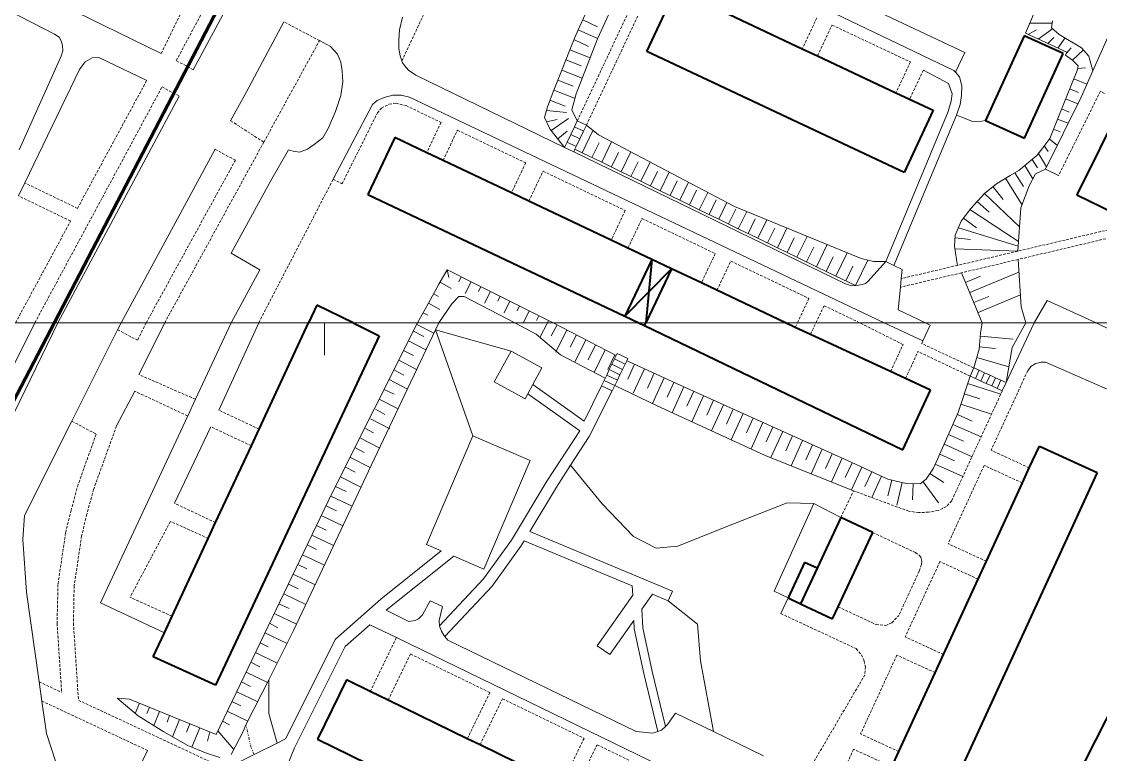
# Model space of a CAD drawing. Extents: x 1000 to 4000, y -5000 to -1000.
# Drawn here: x 2544.2 to 2743, y -3079.5 to -2944.5 of the extents above; entities that cross this region are included whole.
import ezdxf

# ---------------------------------------------------------------- set-up
doc = ezdxf.new("R2010")
doc.units = 0
doc.header["$MEASUREMENT"] = 0
doc.linetypes.add('DASHED', pattern=[0.75, 0.5, -0.25])
doc.linetypes.add('DIVIDE', pattern=[1.25, 0.5, -0.25, 0, -0.25, 0, -0.25])
for name, color, linetype in [('1', 7, 'CONTINUOUS'), ('11', 7, 'CONTINUOUS'), ('24', 7, 'CONTINUOUS'), ('25', 7, 'CONTINUOUS'), ('37', 7, 'CONTINUOUS'), ('40', 7, 'CONTINUOUS'), ('6', 7, 'CONTINUOUS'), ('границы команд_1', 10, 'CONTINUOUS')]:
    doc.layers.add(name, color=color, linetype=linetype)

msp = doc.modelspace()

# ---------------------------------------------------------------- linework, layer by layer
at = {"layer": '1', "color": 253, "linetype": 'Continuous', "lineweight": 0}
for p, q in [((3000, -3000), (2000, -3000)), ((2000, -3000), (3000, -3000)), ((2600, -3005.98), (2600, -3000))]:
    msp.add_line(p, q, dxfattribs=at)
at = {"layer": '11', "color": 253, "linetype": 'Continuous', "lineweight": 0}
for p, q in [((2690.19, -3033.32), (2682.87, -3049.48)), ((2695.12, -3035.88), (2690.19, -3033.32)), ((2682.87, -3049.48), (2685.41, -3050.71))]:
    msp.add_line(p, q, dxfattribs=at)
at = {"layer": '24', "color": 253, "linetype": 'DASHED', "lineweight": 0}
for p, q in [((2572.68, -2951.68), (2602.18, -2896.6)), ((2569.89, -2950.37), (2582.77, -2924.01)), ((2614.25, -2951.73), (2625.39, -2927.94)), ((2646.57, -2962.8), (2662.5, -2928.88)), ((2648.25, -2963.6), (2663.55, -2931.05)), ((2690.71, -2943.81), (2688.04, -2949.49)), ((2599.07, -2947.99), (2592.51, -2944.51)), ((2690.84, -2950.8), (2693.51, -2945.12)), ((2693.51, -2945.12), (2707.96, -2951.92)), ((2588.81, -2966.7), (2599.07, -2947.99)), ((2575.81, -2953.36), (2572.68, -2951.68)), ((2707.96, -2951.92), (2705.3, -2957.6)), ((2710.35, -2953.41), (2707.82, -2958.79)), ((2554.47, -2978.9), (2567.23, -2955.33)), ((2546.61, -3000), (2570.05, -2956.52)), ((2570.05, -2956.52), (2573.2, -2958.22)), ((2742.97, -2957.32), (2735.27, -2972.84)), ((2743.75, -2957.72), (2742.97, -2957.32)), ((2610.47, -2960.42), (2611.9, -2959.71)), ((2611.9, -2959.71), (2613.15, -2959.53)), ((2613.15, -2959.53), (2615.03, -2959.97)), ((2615.03, -2959.97), (2621.47, -2963.06)), ((2603.22, -2974.39), (2609.75, -2961.32)), ((2609.75, -2961.32), (2610.47, -2960.42)), ((2582.7, -2962.76), (2588.81, -2966.7)), ((2621.47, -2963.06), (2618.82, -2968.65)), ((2621.84, -2970.08), (2624.48, -2964.5)), ((2624.48, -2964.5), (2637.07, -2970.52)), ((2570.54, -3000), (2588.81, -2966.7)), ((2583.57, -2970.04), (2579.85, -2968.02)), ((2567.13, -3000), (2583.57, -2970.04)), ((2637.07, -2970.52), (2634.44, -2976.05)), ((2637.64, -2977.57), (2640.26, -2972.05)), ((2640.26, -2972.05), (2655.41, -2979.3)), ((2587.87, -3000), (2601.61, -2973.5)), ((2601.61, -2973.5), (2601.61, -2973.5)), ((2601.61, -2973.5), (2603.22, -2974.39)), ((2554.47, -2978.9), (2544.75, -2974.22)), ((2553.21, -2981.23), (2543.6, -2976.6)), ((2655.41, -2979.3), (2652.82, -2984.77)), ((2543.05, -3000), (2553.21, -2981.23)), ((2655.91, -2986.23), (2658.5, -2980.78)), ((2658.5, -2980.78), (2672, -2987.24)), ((2745.94, -2982.5), (2727.73, -2986.79)), ((2746.18, -2983.98), (2727.82, -2988.31)), ((2672, -2987.24), (2669.44, -2992.65)), ((2727.73, -2986.79), (2716.64, -2989.41)), ((2672.31, -2994.01), (2674.87, -2988.62)), ((2674.87, -2988.62), (2689.27, -2995.51)), ((2716.64, -2989.41), (2706.28, -2991.85)), ((2727.82, -2988.31), (2717.37, -2990.78)), ((2717.37, -2990.78), (2706.12, -2993.43)), ((2689.27, -2995.51), (2687.14, -3000)), ((2690.54, -3000), (2692.05, -2996.84)), ((2692.05, -2996.84), (2698.65, -3000)), ((2561.86, -3001.27), (2565.52, -3003.22)), ((2567.13, -3000), (2565.52, -3003.22)), ((2686.75, -3000.83), (2687.14, -3000)), ((2689.55, -3002.13), (2690.54, -3000)), ((2706.6, -3004.02), (2698.65, -3000)), ((2719.64, -3008.3), (2710.05, -3003.82)), ((2704.3, -3008.97), (2706.6, -3004.02)), ((2707.06, -3010.25), (2709.36, -3005.31)), ((2718.95, -3009.82), (2709.36, -3005.31)), ((2576.21, -3014.09), (2565.79, -3009.54)), ((2729.57, -3008.84), (2722.83, -3023.49)), ((2574.78, -3017.16), (2565.07, -3012.61)), ((2724.89, -3012.53), (2715.57, -3032.78)), ((2587.93, -3019.58), (2580.52, -3016.1)), ((2553.42, -3018.11), (2557.92, -3020.52)), ((2561.66, -3018.99), (2557.44, -3030.72)), ((2586.51, -3022.66), (2579.06, -3019.16)), ((2557.92, -3020.52), (2554.58, -3029.82)), ((2729.87, -3026.73), (2722.83, -3023.49)), ((2721.55, -3026.28), (2714.91, -3040.71)), ((2728.59, -3029.51), (2721.55, -3026.28)), ((2554.58, -3029.82), (2553.3, -3034.53)), ((2557.44, -3030.72), (2556.2, -3035.28)), ((2695.12, -3035.88), (2697.48, -3030.96)), ((2707.67, -3034.73), (2697.48, -3030.96)), ((2579.93, -3036.82), (2572.34, -3033.26)), ((2715.57, -3032.78), (2714.6, -3033.85)), ((2553.3, -3034.53), (2552.29, -3038.69)), ((2556.2, -3035.28), (2555.24, -3039.26)), ((2709.47, -3034.96), (2707.67, -3034.73)), ((2711.32, -3034.91), (2709.47, -3034.96)), ((2713.07, -3034.59), (2711.32, -3034.91)), ((2714.6, -3033.85), (2713.07, -3034.59)), ((2571.61, -3036.59), (2564.17, -3050.57)), ((2578.58, -3039.74), (2571.61, -3036.59)), ((2552.29, -3038.69), (2550.87, -3048.23)), ((2555.24, -3039.26), (2553.86, -3048.48)), ((2701.03, -3038.64), (2708.87, -3042.35)), ((2721.96, -3043.95), (2714.91, -3040.71)), ((2708.87, -3042.35), (2709.66, -3042.88)), ((2709.66, -3042.88), (2709.97, -3043.41)), ((2709.97, -3043.41), (2710.05, -3043.99)), ((2713.39, -3044.01), (2707, -3057.89)), ((2709.99, -3044.55), (2709.6, -3045.75)), ((2710.05, -3043.99), (2709.99, -3044.55)), ((2720.44, -3047.24), (2713.39, -3044.01)), ((2709.6, -3045.75), (2705.84, -3053.92)), ((2550.87, -3048.23), (2550.72, -3055.41)), ((2553.86, -3048.48), (2553.73, -3055.34)), ((2571.91, -3054.09), (2564.17, -3050.57)), ((2684.07, -3053.58), (2697.96, -3060.05)), ((2694.64, -3052.34), (2701.64, -3055.61)), ((2550.72, -3055.41), (2551.55, -3068.1)), ((2553.73, -3055.34), (2554.65, -3069.55)), ((2701.64, -3055.61), (2703.37, -3055.76)), ((2703.37, -3055.76), (2704.53, -3055.28)), ((2704.53, -3055.28), (2705.84, -3053.92)), ((2608.42, -3067.95), (2613.25, -3058.01)), ((2714.06, -3061.13), (2707, -3057.89)), ((2611.71, -3069.55), (2615.85, -3061.03)), ((2615.85, -3061.03), (2630.45, -3068.14)), ((2697.96, -3060.05), (2698.93, -3061.17)), ((2705.46, -3061.24), (2698.78, -3075.77)), ((2698.93, -3061.17), (2699.41, -3062.29)), ((2712.52, -3064.48), (2705.46, -3061.24)), ((2699.41, -3062.29), (2699.67, -3063.41)), ((2699.67, -3063.41), (2699.58, -3064.85)), ((2699.58, -3064.85), (2686.95, -3086.38)), ((2547.4, -3066.16), (2551.55, -3068.1)), ((2626.31, -3076.65), (2630.45, -3068.14)), ((2628.65, -3077.79), (2632.79, -3069.28)), ((2632.79, -3069.28), (2647.82, -3076.59)), ((2547.9, -3069.7), (2567.37, -3078.8)), ((2554.65, -3069.55), (2581.66, -3082.17)), ((2643.68, -3085.1), (2647.82, -3076.59)), ((2705.84, -3079.02), (2698.78, -3075.77)), ((2646.08, -3086.27), (2650.22, -3077.76)), ((2650.22, -3077.76), (2656.12, -3080.62)), ((2697.48, -3078.58), (2693.98, -3086.19)), ((2704.55, -3081.83), (2697.48, -3078.58))]:
    msp.add_line(p, q, dxfattribs=at)
at = {"layer": '24', "color": 253, "linetype": 'Continuous', "lineweight": 0}
for p, q in [((2575.81, -2953.36), (2605.3, -2898.27)), ((2668.28, -2930.59), (2715.94, -2953.47)), ((2750.08, -2934.37), (2741.58, -2953.55)), ((2550.25, -2946.78), (2531.54, -2937.22)), ((2569.89, -2950.37), (2551.55, -2941.41)), ((2613.84, -2945.99), (2614.34, -2943.69)), ((2718.01, -2950.19), (2702.45, -2942.84)), ((2592.51, -2944.51), (2585.6, -2957.42)), ((2613.66, -2947.92), (2613.84, -2945.99)), ((2551.12, -2947.36), (2550.25, -2946.78)), ((2551.48, -2948.01), (2551.12, -2947.36)), ((2551.7, -2948.88), (2551.48, -2948.01)), ((2601.11, -2949.07), (2599.07, -2947.99)), ((2613.7, -2949.44), (2613.66, -2947.92)), ((2551.48, -2950.83), (2551.77, -2949.89)), ((2551.77, -2949.89), (2551.7, -2948.88)), ((2602.37, -2950.5), (2601.11, -2949.07)), ((2613.93, -2950.78), (2613.7, -2949.44)), ((2716.27, -2953.83), (2718.01, -2950.19)), ((2543.75, -2968.1), (2551.48, -2950.83)), ((2555.88, -2951.87), (2554.86, -2953.32)), ((2557.18, -2951.15), (2555.88, -2951.87)), ((2558.41, -2951.07), (2557.18, -2951.15)), ((2567.23, -2955.33), (2558.41, -2951.07)), ((2602.99, -2951.93), (2602.37, -2950.5)), ((2603.26, -2953.63), (2602.99, -2951.93)), ((2614.25, -2951.73), (2613.93, -2950.78)), ((2614.33, -2951.95), (2614.25, -2951.73)), ((2614.73, -2952.57), (2614.33, -2951.95)), ((2554.86, -2953.32), (2544.75, -2974.22)), ((2603.35, -2955.6), (2603.26, -2953.63)), ((2615.49, -2953.42), (2614.73, -2952.57)), ((2616.84, -2954.34), (2615.49, -2953.42)), ((2710.35, -2953.41), (2715, -2955.91)), ((2715.94, -2953.47), (2716.27, -2953.83)), ((2716.27, -2953.83), (2717.01, -2954.64)), ((2741.58, -2953.55), (2739.42, -2958.42)), ((2602.99, -2958.11), (2603.35, -2955.6)), ((2644.24, -2967.66), (2616.84, -2954.34)), ((2715, -2955.91), (2715.65, -2957.79)), ((2717.01, -2954.64), (2717.46, -2956.34)), ((2585.6, -2957.42), (2582.7, -2962.76)), ((2602.01, -2961.07), (2602.99, -2958.11)), ((2610.98, -2958.5), (2612.59, -2958.06)), ((2612.59, -2958.06), (2614.11, -2958.06)), ((2614.11, -2958.06), (2615.63, -2958.41)), ((2715.65, -2957.79), (2715.46, -2959.16)), ((2717.37, -2958.13), (2717.1, -2959.74)), ((2717.46, -2956.34), (2717.37, -2958.13)), ((2550.83, -3000), (2573.2, -2958.22)), ((2601.61, -2973.5), (2608.83, -2959.76)), ((2608.83, -2959.76), (2609.72, -2959.04)), ((2609.72, -2959.04), (2610.98, -2958.5)), ((2615.63, -2958.41), (2703.13, -3000)), ((2715.46, -2959.16), (2714.93, -2961.03)), ((2717.1, -2959.74), (2716.47, -2961.72)), ((2739.42, -2958.42), (2732.86, -2971.65)), ((2600.67, -2964.2), (2602.01, -2961.07)), ((2714.93, -2961.03), (2703.41, -2988.69)), ((2716.47, -2961.72), (2704.93, -2989.43)), ((2598.08, -2967.12), (2599.68, -2965.9)), ((2599.68, -2965.9), (2600.67, -2964.2)), ((2579.85, -2968.02), (2562.5, -3000)), ((2590.3, -2973.48), (2593.34, -2968.11)), ((2593.34, -2968.11), (2594.23, -2968.38)), ((2595.4, -2968.56), (2596.83, -2968.02)), ((2596.83, -2968.02), (2598.08, -2967.12)), ((2594.23, -2968.38), (2595.4, -2968.56)), ((2695.99, -2992.81), (2645.92, -2968.46)), ((2732.86, -2971.65), (2735.27, -2972.84)), ((2582.78, -2987.18), (2590.3, -2973.48)), ((2544.75, -2974.22), (2543.6, -2976.6)), ((2588.06, -2990.22), (2582.78, -2987.18)), ((2703.41, -2988.69), (2700.19, -2992.32)), ((2704.93, -2989.43), (2703.41, -2988.69)), ((2706.45, -2990.17), (2704.93, -2989.43)), ((2582.77, -3000), (2588.06, -2990.22)), ((2706.12, -2993.43), (2706.28, -2991.85)), ((2706.28, -2991.85), (2706.45, -2990.17)), ((2697.1, -2993.17), (2695.99, -2992.81)), ((2698, -2993.12), (2697.1, -2993.17)), ((2699.12, -2992.94), (2698, -2993.12)), ((2699.7, -2992.76), (2699.12, -2992.94)), ((2700.19, -2992.32), (2699.7, -2992.76)), ((2705.69, -2997.6), (2706.12, -2993.43)), ((2730.77, -3000), (2733.14, -2995.89)), ((2733.14, -2995.89), (2742.16, -3000)), ((2710.72, -3000), (2705.69, -2997.6)), ((2550.83, -3000), (2534.1, -3034.43)), ((2546.61, -3000), (2534.45, -3024.09)), ((2561.86, -3001.27), (2553.42, -3018.11)), ((2562.5, -3000), (2561.86, -3001.27)), ((2570.54, -3000), (2565.79, -3009.54)), ((2582.77, -3000), (2576.21, -3014.09)), ((2587.87, -3000), (2580.52, -3016.1)), ((2710.27, -3003.34), (2703.13, -3000)), ((2710.27, -3003.34), (2711.63, -3000.42)), ((2711.63, -3000.42), (2710.72, -3000)), ((2730.77, -3000), (2725.59, -3011.01)), ((2742.16, -3000), (2773.45, -3015.26)), ((2710.05, -3003.82), (2710.27, -3003.34)), ((2634.37, -3005.22), (2631.28, -3010.88)), ((2640.06, -3008.32), (2634.37, -3005.22)), ((2730.14, -3008.06), (2730.98, -3007.55)), ((2730.98, -3007.55), (2731.99, -3007.27)), ((2731.99, -3007.27), (2732.84, -3007.27)), ((2732.84, -3007.27), (2747.14, -3013.51)), ((2638.41, -3011.35), (2640.06, -3008.32)), ((2729.57, -3008.84), (2730.14, -3008.06)), ((2631.28, -3010.88), (2636.97, -3013.98)), ((2637.47, -3013.07), (2638.41, -3011.35)), ((2638.41, -3011.35), (2647.87, -3018.15)), ((2647.87, -3018.15), (2651.03, -3011.6)), ((2565.07, -3012.61), (2561.66, -3018.99)), ((2636.97, -3013.98), (2637.47, -3013.07)), ((2637.47, -3013.07), (2647.02, -3019.93)), ((2648.79, -3020.98), (2653, -3012.56)), ((2576.21, -3014.09), (2574.78, -3017.16)), ((2574.78, -3017.16), (2558.73, -3051.61)), ((2553.42, -3018.11), (2544.7, -3035.51)), ((2579.06, -3019.16), (2572.34, -3033.26)), ((2618.77, -3040.86), (2627.32, -3020.84)), ((2627.32, -3020.84), (2637.89, -3025.35)), ((2640.97, -3029.21), (2647.02, -3019.93)), ((2645.35, -3026.26), (2648.79, -3020.98)), ((2637.89, -3025.35), (2629.35, -3045.37)), ((2642.72, -3030.3), (2645.35, -3026.26)), ((2634.45, -3040.06), (2640.97, -3029.21)), ((2637.81, -3038.47), (2642.72, -3030.3)), ((2544.7, -3035.51), (2544.38, -3039.93)), ((2637.81, -3038.47), (2664.09, -3049.46)), ((2544.38, -3039.93), (2545.05, -3049.67)), ((2621.5, -3042.03), (2618.77, -3040.86)), ((2629.29, -3047.2), (2634.45, -3040.06)), ((2630.88, -3048.52), (2636.18, -3041.19)), ((2636.18, -3041.19), (2636.8, -3040.15)), ((2636.8, -3040.15), (2656.71, -3048.47)), ((2610.37, -3050.91), (2621.5, -3042.03)), ((2611.34, -3052.98), (2623.82, -3043.02)), ((2629.35, -3045.37), (2623.82, -3043.02)), ((2621.18, -3055.83), (2629.29, -3047.2)), ((2622.16, -3057.8), (2630.88, -3048.52)), ((2656.71, -3048.47), (2656.79, -3050.21)), ((2664.09, -3049.46), (2663.35, -3051.25)), ((2545.05, -3049.67), (2547.4, -3066.16)), ((2570.5, -3057.13), (2558.73, -3051.61)), ((2602, -3058.29), (2610.37, -3050.91)), ((2618.05, -3053.81), (2619.48, -3051.22)), ((2619.48, -3051.22), (2621.72, -3052.3)), ((2656.79, -3050.21), (2650.24, -3059.5)), ((2660.42, -3050.02), (2658.49, -3052.75)), ((2660.42, -3050.02), (2663.35, -3051.25)), ((2684.07, -3053.58), (2685.41, -3050.71)), ((2611.34, -3052.98), (2615.56, -3055.02)), ((2621.72, -3052.3), (2621.11, -3054.87)), ((2658.49, -3052.75), (2658.65, -3056.2)), ((2615.56, -3055.02), (2616.68, -3054.87)), ((2616.68, -3054.87), (2617.33, -3054.53)), ((2617.33, -3054.53), (2618.05, -3053.81)), ((2621.11, -3054.87), (2621.18, -3055.83)), ((2657.01, -3054.86), (2652.57, -3061.14)), ((2657.01, -3054.86), (2657.08, -3056.4)), ((2603.8, -3059.67), (2608.36, -3055.64)), ((2608.36, -3055.64), (2613.25, -3058.01)), ((2621.18, -3055.83), (2621.18, -3055.9)), ((2621.18, -3055.9), (2621.53, -3056.84)), ((2621.53, -3056.84), (2621.98, -3057.57)), ((2621.98, -3057.57), (2622.16, -3057.8)), ((2657.08, -3056.4), (2658.84, -3064.6)), ((2658.65, -3056.2), (2660.38, -3064.25)), ((2592.79, -3076.67), (2602, -3058.29)), ((2613.25, -3058.01), (2718.36, -3108.99)), ((2622.16, -3057.8), (2622.71, -3058.49)), ((2622.71, -3058.49), (2657.45, -3075.34)), ((2650.24, -3059.5), (2652.57, -3061.14)), ((2594.45, -3078.34), (2603.8, -3059.67)), ((2658.84, -3064.6), (2661.4, -3075.3)), ((2660.38, -3064.25), (2662.81, -3074.4)), ((2547.4, -3066.16), (2547.9, -3069.7)), ((2547.9, -3069.7), (2548.75, -3075.66)), ((2663.21, -3074.03), (2664.66, -3071.95)), ((2664.66, -3071.95), (2671.65, -3075.33)), ((2657.45, -3075.34), (2660.52, -3075.61)), ((2660.52, -3075.61), (2661.4, -3075.3)), ((2661.4, -3075.3), (2662.1, -3075.05)), ((2662.1, -3075.05), (2662.81, -3074.4)), ((2662.81, -3074.4), (2663.21, -3074.03)), ((2671.65, -3075.33), (2680.89, -3079.81)), ((2548.75, -3075.66), (2550.42, -3080.78)), ((2587.01, -3079.53), (2591.24, -3077.44)), ((2591.24, -3077.44), (2592.79, -3076.67)), ((2560.53, -3093.11), (2567.37, -3078.8)), ((2594.45, -3078.34), (2593.01, -3081.98)), ((2581.66, -3082.17), (2587.01, -3079.53))]:
    msp.add_line(p, q, dxfattribs=at)
at = {"layer": '25', "color": 253, "linetype": 'Continuous', "lineweight": 0}
for p, q in [((2645.38, -2965.3), (2646.05, -2963.89)), ((2646.05, -2963.89), (2646.57, -2962.8)), ((2646.05, -2963.89), (2647.73, -2964.7)), ((2646.57, -2962.8), (2648.25, -2963.6)), ((2648.25, -2963.6), (2647.73, -2964.7)), ((2644.7, -2966.71), (2645.38, -2965.3)), ((2645.38, -2965.3), (2647.05, -2966.1)), ((2647.05, -2966.1), (2646.38, -2967.51)), ((2647.73, -2964.7), (2647.05, -2966.1)), ((2644.24, -2967.66), (2644.7, -2966.71)), ((2645.92, -2968.46), (2644.24, -2967.66)), ((2644.7, -2966.71), (2646.38, -2967.51)), ((2646.14, -2968.01), (2645.92, -2968.46)), ((2646.38, -2967.51), (2646.14, -2968.01)), ((2653.73, -3006.01), (2653.91, -3005.64)), ((2653.91, -3005.64), (2655.88, -3006.6)), ((2652.47, -3008.63), (2652.95, -3007.64)), ((2652.95, -3007.64), (2653.42, -3006.65)), ((2652.95, -3007.64), (2654.92, -3008.6)), ((2653.42, -3006.65), (2653.73, -3006.01)), ((2653.42, -3006.65), (2655.4, -3007.61)), ((2655.4, -3007.61), (2654.92, -3008.6)), ((2655.7, -3006.98), (2655.4, -3007.61)), ((2655.88, -3006.6), (2655.7, -3006.98)), ((2651.51, -3010.61), (2651.99, -3009.62)), ((2651.99, -3009.62), (2652.47, -3008.63)), ((2651.99, -3009.62), (2653.96, -3010.58)), ((2652.47, -3008.63), (2654.44, -3009.59)), ((2654.44, -3009.59), (2653.96, -3010.58)), ((2654.92, -3008.6), (2654.44, -3009.59)), ((2718.95, -3009.82), (2719.64, -3008.3)), ((2719.94, -3010.27), (2718.95, -3009.82)), ((2719.64, -3008.3), (2720.63, -3008.75)), ((2719.94, -3010.27), (2720.63, -3008.75)), ((2720.63, -3008.75), (2721.63, -3009.21)), ((2720.94, -3010.73), (2721.63, -3009.21)), ((2721.63, -3009.21), (2722.63, -3009.66)), ((2721.94, -3011.18), (2722.63, -3009.66)), ((2722.63, -3009.66), (2723.63, -3010.12)), ((2651.03, -3011.6), (2651.51, -3010.61)), ((2653, -3012.56), (2651.03, -3011.6)), ((2651.51, -3010.61), (2653.48, -3011.57)), ((2653.48, -3011.57), (2653, -3012.56)), ((2653.96, -3010.58), (2653.48, -3011.57)), ((2720.94, -3010.73), (2719.94, -3010.27)), ((2721.94, -3011.18), (2720.94, -3010.73)), ((2722.94, -3011.64), (2721.94, -3011.18)), ((2722.94, -3011.64), (2723.63, -3010.12)), ((2723.94, -3012.09), (2722.94, -3011.64)), ((2723.63, -3010.12), (2724.63, -3010.58)), ((2723.94, -3012.09), (2724.63, -3010.58)), ((2724.63, -3010.58), (2725.59, -3011.01)), ((2725.59, -3011.01), (2724.89, -3012.53)), ((2724.89, -3012.53), (2723.94, -3012.09))]:
    msp.add_line(p, q, dxfattribs=at)
at = {"layer": '37', "color": 253, "linetype": 'Continuous', "lineweight": 0}
for p, q in [((2729.14, -2946.63), (2765.55, -2861.51)), ((2650.27, -2947.63), (2654.81, -2937.89)), ((2646.74, -2945.99), (2648.41, -2942.36)), ((2647.58, -2944.18), (2650.3, -2945.42)), ((2646.1, -2947.41), (2646.74, -2945.99)), ((2646.74, -2945.99), (2650.28, -2947.61)), ((2731.21, -2945.97), (2729.66, -2946.86)), ((2734.1, -2944.8), (2729.93, -2944.79)), ((2734.14, -2945.8), (2731.48, -2947.7)), ((2734.16, -2944.36), (2733.97, -2945.66)), ((2733.97, -2945.66), (2735.4, -2946.83)), ((2645.2, -2949.68), (2646.1, -2947.41)), ((2645.91, -2947.81), (2648.64, -2949.06)), ((2646.37, -2957.77), (2650.27, -2947.63)), ((2736.79, -2950.12), (2729.14, -2946.63)), ((2734.41, -2947.43), (2733.3, -2948.53)), ((2736.49, -2947.49), (2735.12, -2949.36)), ((2735.4, -2946.83), (2739.49, -2949.3)), ((2643.74, -2953.41), (2645.2, -2949.68)), ((2645.2, -2949.68), (2648.92, -2951.15)), ((2736.54, -2950.66), (2736.79, -2950.12)), ((2737.58, -2949.33), (2736.72, -2950.27)), ((2739.83, -2949.68), (2737.82, -2951.57)), ((2739.49, -2949.3), (2740.85, -2950.85)), ((2644.47, -2951.55), (2647.26, -2952.64)), ((2737.81, -2951.56), (2736.54, -2950.66)), ((2738.85, -2952.66), (2737.81, -2951.56)), ((2740.85, -2950.85), (2741.58, -2953.55)), ((2642.27, -2957.13), (2643.74, -2953.41)), ((2643.74, -2953.41), (2647.48, -2954.88)), ((2736.72, -2958.37), (2738.66, -2953.51)), ((2738.66, -2953.51), (2738.85, -2952.66)), ((2740.25, -2953.01), (2738.74, -2953.15)), ((2643, -2955.27), (2645.8, -2956.37)), ((2740.49, -2956), (2738.05, -2955.02)), ((2641.06, -2960.2), (2642.27, -2957.13)), ((2642.27, -2957.13), (2646.05, -2958.61)), ((2645.59, -2960.75), (2646.37, -2957.77)), ((2738.95, -2957.53), (2737.31, -2956.88)), ((2641.54, -2958.99), (2644.33, -2960.09)), ((2733.67, -2966.01), (2736.72, -2958.37)), ((2738.82, -2959.63), (2736.57, -2958.74)), ((2640.54, -2962.14), (2640.88, -2960.87)), ((2641.58, -2964.35), (2640.54, -2962.14)), ((2640.88, -2960.87), (2641.06, -2960.2)), ((2640.88, -2960.87), (2644.61, -2961.23)), ((2646.57, -2962.8), (2645.59, -2960.75)), ((2737.24, -2961.16), (2735.83, -2960.59)), ((2640.92, -2962.95), (2642.88, -2962.52)), ((2641.74, -2964.54), (2644.98, -2962.34)), ((2648.25, -2963.6), (2650.5, -2965.38)), ((2737.04, -2963.23), (2735.09, -2962.45)), ((2641.74, -2964.54), (2641.58, -2964.35)), ((2644.24, -2967.66), (2641.74, -2964.54)), ((2642.99, -2966.1), (2644.7, -2964.67)), ((2647.47, -2968.66), (2649.46, -2964.56)), ((2650.5, -2965.38), (2675.54, -2978.56)), ((2732.34, -2967.73), (2733.67, -2966.01)), ((2735.03, -2967.28), (2733.57, -2966.14)), ((2735.57, -2964.8), (2734.35, -2964.31)), ((2647.47, -2968.66), (2646.14, -2968.01)), ((2649.27, -2969.53), (2650.58, -2966.84)), ((2651.07, -2970.41), (2652.9, -2966.64)), ((2731.27, -2969.13), (2732.34, -2967.73)), ((2733.34, -2968.4), (2732.6, -2967.4)), ((2651.07, -2970.41), (2647.47, -2968.66)), ((2652.86, -2971.28), (2654.18, -2968.59)), ((2654.66, -2972.16), (2656.44, -2968.51)), ((2727.96, -2971.92), (2731.27, -2969.13)), ((2731.4, -2971.42), (2730.39, -2969.87)), ((2733.06, -2971.25), (2731.54, -2968.78)), ((2654.66, -2972.16), (2651.07, -2970.41)), ((2656.46, -2973.03), (2657.77, -2970.34)), ((2658.26, -2973.91), (2659.98, -2970.37)), ((2660.06, -2974.78), (2661.37, -2972.08)), ((2726.34, -2972.83), (2727.96, -2971.92)), ((2730.55, -2973.44), (2729.05, -2971)), ((2732.86, -2971.65), (2731.01, -2972.57)), ((2658.26, -2973.91), (2654.66, -2972.16)), ((2661.86, -2975.66), (2658.26, -2973.91)), ((2661.86, -2975.66), (2663.52, -2972.23)), ((2663.66, -2976.53), (2664.97, -2973.83)), ((2665.45, -2977.41), (2667.06, -2974.1)), ((2723.8, -2974.39), (2726.34, -2972.83)), ((2728.51, -2978.22), (2725.51, -2973.34)), ((2728.78, -2974.85), (2727.23, -2972.33)), ((2731.01, -2972.57), (2729.84, -2974.78)), ((2665.45, -2977.41), (2661.86, -2975.66)), ((2667.25, -2978.28), (2668.57, -2975.58)), ((2669.05, -2979.16), (2670.61, -2975.96)), ((2721.6, -2976.14), (2723.8, -2974.39)), ((2725.03, -2977.24), (2723.17, -2974.89)), ((2729.84, -2974.78), (2728.28, -2978.81)), ((2669.05, -2979.16), (2665.45, -2977.41)), ((2670.85, -2980.03), (2672.16, -2977.33)), ((2672.65, -2980.91), (2674.15, -2977.82)), ((2719.07, -2978.94), (2721.6, -2976.14)), ((2722.48, -2979.63), (2720.26, -2977.62)), ((2728.04, -2982.32), (2721.6, -2976.14)), ((2672.65, -2980.91), (2669.05, -2979.16)), ((2674.45, -2981.78), (2675.76, -2979.08)), ((2675.54, -2978.56), (2698.9, -2988.17)), ((2676.25, -2982.65), (2677.79, -2979.48)), ((2717.31, -2981.27), (2719.07, -2978.94)), ((2727.85, -2985.03), (2718.93, -2979.11)), ((2728.28, -2978.81), (2727.73, -2986.79)), ((2676.25, -2982.65), (2672.65, -2980.91)), ((2678.04, -2983.53), (2679.36, -2980.83)), ((2679.84, -2984.4), (2681.49, -2981.01)), ((2716.21, -2983.87), (2717.31, -2981.27)), ((2720.13, -2982.51), (2717.73, -2980.72)), ((2679.84, -2984.4), (2676.25, -2982.65)), ((2681.64, -2985.28), (2682.95, -2982.58)), ((2683.44, -2986.15), (2685.2, -2982.53)), ((2716.08, -2985.89), (2716.21, -2983.87)), ((2727.8, -2985.86), (2716.8, -2982.47)), ((2683.44, -2986.15), (2679.84, -2984.4)), ((2685.24, -2987.03), (2686.55, -2984.33)), ((2687.04, -2987.9), (2688.91, -2984.06)), ((2690.64, -2989.65), (2692.61, -2985.58)), ((2716.46, -2988.32), (2716.08, -2985.89)), ((2719.01, -2984.62), (2716.18, -2984.35)), ((2687.04, -2987.9), (2683.44, -2986.15)), ((2690.64, -2989.65), (2687.04, -2987.9)), ((2688.84, -2988.78), (2690.15, -2986.08)), ((2692.43, -2990.53), (2693.74, -2987.83)), ((2694.23, -2991.4), (2696.32, -2987.11)), ((2727.76, -2986.79), (2716.15, -2986.34)), ((2694.23, -2991.4), (2690.64, -2989.65)), ((2696.03, -2992.28), (2697.34, -2989.58)), ((2697.83, -2993.15), (2700.12, -2988.45)), ((2698.9, -2988.17), (2701.17, -2988.69)), ((2701.17, -2988.69), (2703.41, -2988.69)), ((2716.64, -2989.41), (2716.46, -2988.32)), ((2727.82, -2988.31), (2728.35, -2997.04)), ((2621.09, -2992.88), (2622.58, -2990.21)), ((2622.58, -2990.21), (2622.93, -2991.62)), ((2622.58, -2990.21), (2623.42, -2990.63)), ((2623.42, -2990.63), (2626.99, -2992.42)), ((2625.2, -2991.52), (2624.76, -2992.42)), ((2697.83, -2993.15), (2694.23, -2991.4)), ((2721.21, -2999.97), (2717.37, -2990.78)), ((2720.89, -2991.43), (2718.13, -2992.58)), ((2727.96, -2990.64), (2718.9, -2994.43)), ((2619.15, -2996.38), (2621.09, -2992.88)), ((2621.28, -2992.53), (2623.33, -2993.67)), ((2626.99, -2992.42), (2625.92, -2994.57)), ((2626.99, -2992.42), (2630.57, -2994.21)), ((2628.78, -2993.31), (2628.34, -2994.21)), ((2620.12, -2994.63), (2620.99, -2995.12)), ((2623.47, -2996.48), (2624.72, -2995.13)), ((2624.72, -2995.13), (2625.71, -2995.13)), ((2625.71, -2995.13), (2635.05, -3000)), ((2630.57, -2994.21), (2629.5, -2996.35)), ((2630.57, -2994.21), (2634.15, -2996)), ((2632.36, -2995.1), (2631.91, -2996)), ((2722.44, -2995.12), (2719.67, -2996.28)), ((2728.22, -2994.87), (2720.44, -2998.12)), ((2617.14, -3000), (2619.15, -2996.38)), ((2619.15, -2996.38), (2621.25, -2997.55)), ((2621.06, -3000), (2623.47, -2996.48)), ((2634.15, -2996), (2633.07, -2998.14)), ((2634.15, -2996), (2637.72, -2997.79)), ((2635.94, -2996.89), (2635.49, -2997.79)), ((2637.72, -2997.79), (2636.65, -2999.93)), ((2637.72, -2997.79), (2641.3, -2999.58)), ((2728.35, -2997.04), (2729.2, -3000)), ((2618.18, -2998.13), (2619.05, -2998.61)), ((2639.51, -2998.68), (2639.07, -2999.58)), ((2641.3, -2999.58), (2641.09, -3000)), ((2641.3, -2999.58), (2642.15, -3000)), ((2601.41, -3031.35), (2617.14, -3000)), ((2608.58, -3026.28), (2620.46, -3001.26)), ((2618.32, -3002.55), (2616.37, -3001.53)), ((2620.15, -3001.91), (2617, -3000.28)), ((2620.46, -3001.26), (2621.06, -3000)), ((2638.97, -3002.12), (2635.05, -3000)), ((2639.65, -3002.69), (2641.09, -3000)), ((2641.76, -3002.42), (2642.86, -3000.37)), ((2642.15, -3000), (2653.74, -3006.01)), ((2642.6, -3005.39), (2644.63, -3001.29)), ((2720.64, -3004.87), (2720.9, -3001.89)), ((2720.9, -3001.89), (2721.21, -3000)), ((2726.74, -3004.54), (2729.2, -3000)), ((2618.69, -3004.99), (2615.47, -3003.32)), ((2643.49, -3005.87), (2638.97, -3002.12)), ((2645.27, -3004.47), (2646.41, -3002.21)), ((2646.14, -3007.27), (2648.18, -3003.13)), ((2726.91, -3002.99), (2720.85, -3002.45)), ((2616.41, -3006.05), (2614.58, -3005.11)), ((2651.7, -3010.22), (2643.49, -3005.87)), ((2648.59, -3006.82), (2649.96, -3004.05)), ((2649.67, -3009.15), (2651.73, -3004.97)), ((2652.18, -3008.59), (2653.51, -3005.9)), ((2719.64, -3008.3), (2720.64, -3004.87)), ((2723.66, -3004.71), (2720.67, -3004.44)), ((2725.59, -3011.01), (2726.74, -3004.54)), ((2616.97, -3008.6), (2613.68, -3006.89)), ((2655.7, -3006.98), (2656, -3007.13)), ((2655.86, -3010.37), (2657.11, -3007.64)), ((2656, -3007.13), (2665.54, -3011.5)), ((2726.11, -3008.09), (2720.2, -3006.38)), ((2614.6, -3009.66), (2612.79, -3008.68)), ((2656.87, -3012.97), (2658.93, -3008.47)), ((2659.5, -3012.03), (2660.75, -3009.3)), ((2716.79, -3016.51), (2718.95, -3009.82)), ((2615.26, -3012.22), (2611.89, -3010.47)), ((2661.28, -3015.31), (2653.48, -3011.57)), ((2660.41, -3014.84), (2662.57, -3010.14)), ((2663.13, -3013.7), (2664.38, -3010.97)), ((2664.05, -3016.57), (2666.2, -3011.8)), ((2665.54, -3011.5), (2697.05, -3025.71)), ((2724.6, -3013.17), (2718.5, -3011.21)), ((2612.8, -3013.16), (2610.99, -3012.26)), ((2666.79, -3015.36), (2668.03, -3012.62)), ((2667.69, -3018.24), (2669.85, -3013.44)), ((2720.74, -3014.03), (2717.89, -3013.11)), ((2613.54, -3015.84), (2610.09, -3014.05)), ((2681.09, -3024.37), (2661.28, -3015.31)), ((2670.44, -3017), (2671.67, -3014.27)), ((2671.32, -3019.9), (2673.49, -3015.09)), ((2722.91, -3016.83), (2717.28, -3015.01)), ((2612.03, -3019.56), (2608.49, -3017.72)), ((2611.09, -3016.87), (2609.41, -3015.94)), ((2674.09, -3018.65), (2675.32, -3015.91)), ((2674.96, -3021.57), (2677.14, -3016.73)), ((2677.73, -3020.29), (2678.97, -3017.56)), ((2712.22, -3026.77), (2716.79, -3016.51)), ((2719.36, -3018.12), (2716.62, -3016.9)), ((2609.03, -3020.28), (2607.57, -3019.49)), ((2678.6, -3023.23), (2680.79, -3018.38)), ((2681.38, -3021.94), (2682.61, -3019.2)), ((2720.98, -3021.03), (2715.8, -3018.73)), ((2610.2, -3023.12), (2606.64, -3021.27)), ((2682.26, -3024.84), (2684.43, -3020.02)), ((2685.02, -3023.58), (2686.26, -3020.85)), ((2685.97, -3026.34), (2688.08, -3021.67)), ((2717.73, -3021.78), (2714.99, -3020.56)), ((2607.33, -3023.88), (2605.72, -3023.04)), ((2688.67, -3025.23), (2689.9, -3022.49)), ((2689.69, -3027.83), (2691.73, -3023.31)), ((2719.31, -3024.67), (2714.18, -3022.38)), ((2608.39, -3026.68), (2604.8, -3024.82)), ((2697.48, -3030.96), (2681.09, -3024.37)), ((2692.32, -3026.87), (2693.55, -3024.14)), ((2693.4, -3029.32), (2695.37, -3024.96)), ((2695.94, -3028.51), (2697.2, -3025.78)), ((2697.05, -3025.71), (2703.8, -3028.82)), ((2716.1, -3025.43), (2713.36, -3024.21)), ((2600.18, -3044.25), (2608.58, -3026.28)), ((2605.64, -3027.51), (2603.88, -3026.59)), ((2697.09, -3030.8), (2699.01, -3026.62)), ((2699.57, -3030.18), (2700.83, -3027.45)), ((2710.89, -3028.82), (2712.22, -3026.77)), ((2714.09, -3029.4), (2711.57, -3027.78)), ((2717.63, -3028.3), (2712.55, -3026.04)), ((2606.7, -3030.31), (2602.96, -3028.37)), ((2700.84, -3032.2), (2702.64, -3028.29)), ((2703.8, -3028.82), (2707.18, -3029.62)), ((2703.82, -3031.91), (2704.51, -3028.99)), ((2705.45, -3033.58), (2706.46, -3029.45)), ((2707.18, -3029.62), (2709.77, -3029.68)), ((2708.36, -3032.65), (2708.44, -3029.65)), ((2709.77, -3029.68), (2710.89, -3028.82)), ((2713.14, -3033.18), (2710.3, -3029.28)), ((2580.02, -3075.86), (2601.41, -3031.35)), ((2603.99, -3031.07), (2602.04, -3030.14)), ((2602.18, -3034.62), (2600.27, -3033.73)), ((2605.06, -3033.81), (2601.13, -3031.93)), ((2603.36, -3037.44), (2599.4, -3035.53)), ((2600.32, -3038.23), (2598.53, -3037.34)), ((2601.67, -3041.06), (2597.67, -3039.14)), ((2598.52, -3041.78), (2596.8, -3040.94)), ((2599.97, -3044.68), (2595.93, -3042.74)), ((2594.31, -3056.7), (2600.18, -3044.25)), ((2596.76, -3045.34), (2595.07, -3044.55)), ((2598.27, -3048.3), (2594.2, -3046.35)), ((2595.14, -3049.03), (2593.34, -3048.15)), ((2596.56, -3051.92), (2592.47, -3049.95)), ((2594.85, -3055.54), (2590.74, -3053.56)), ((2593.49, -3052.63), (2591.6, -3051.76)), ((2591.42, -3056.19), (2589.87, -3055.36)), ((2593.09, -3059.13), (2589, -3057.16)), ((2589.75, -3065.79), (2594.31, -3056.7)), ((2589.62, -3059.74), (2588.14, -3058.97)), ((2591.3, -3062.7), (2587.27, -3060.77)), ((2588.07, -3063.4), (2586.41, -3062.57)), ((2589.51, -3066.28), (2585.54, -3064.38)), ((2586.37, -3067.01), (2584.67, -3066.18)), ((2588.53, -3068.22), (2589.75, -3065.79)), ((2589.75, -3071.98), (2589.75, -3065.79)), ((2564.03, -3069.37), (2561.76, -3069.15)), ((2561.76, -3069.15), (2565.63, -3072.45)), ((2564.03, -3069.37), (2580.02, -3075.86)), ((2587.7, -3069.85), (2583.81, -3067.98)), ((2585.52, -3074.09), (2588.53, -3068.22)), ((2565.11, -3072.01), (2565.88, -3070.12)), ((2567.28, -3072.01), (2567.73, -3070.87)), ((2584.56, -3070.57), (2582.94, -3069.78)), ((2565.63, -3072.45), (2570.37, -3075.39)), ((2568.52, -3074.24), (2569.59, -3071.62)), ((2570.99, -3073.61), (2571.44, -3072.38)), ((2572, -3076.31), (2573.29, -3073.13)), ((2582.5, -3074.07), (2581.21, -3073.39)), ((2585.87, -3073.41), (2582.07, -3071.59)), ((2591.24, -3077.44), (2589.75, -3071.98)), ((2570.37, -3075.39), (2574.81, -3077.91)), ((2574.55, -3075.46), (2575.15, -3073.88)), ((2575.55, -3078.22), (2577, -3074.63)), ((2578.42, -3077.11), (2578.85, -3075.39)), ((2583.3, -3078.61), (2580.34, -3075.19)), ((2582.81, -3079.56), (2585.08, -3075.18)), ((2585.08, -3075.18), (2585.52, -3074.09)), ((2574.81, -3077.91), (2578.06, -3079.25)), ((2578.06, -3079.25), (2580.69, -3080.13))]:
    msp.add_line(p, q, dxfattribs=at)
at = {"layer": '37', "color": 253, "linetype": 'DIVIDE', "lineweight": 0}
for p, q in [((2586.45, -3078.27), (2585.52, -3074.09)), ((2587.01, -3079.53), (2586.45, -3078.27))]:
    msp.add_line(p, q, dxfattribs=at)
at = {"layer": '40', "color": 253, "linetype": 'Continuous', "lineweight": 0}
for p, q in [((2717.75, -2962.24), (2716.47, -2961.72)), ((2719.43, -2962.87), (2717.75, -2962.24)), ((2720.47, -2962.97), (2719.43, -2962.87)), ((2721.81, -2962.69), (2720.47, -2962.97)), ((2620.46, -3001.26), (2634.37, -3005.22)), ((2627.32, -3020.84), (2620.46, -3001.26)), ((2645.35, -3026.26), (2651.18, -3033.36)), ((2651.18, -3033.36), (2656.96, -3039.35)), ((2673.49, -3037.76), (2685.25, -3033.16)), ((2685.25, -3033.16), (2690.19, -3033.32)), ((2656.96, -3039.35), (2661.14, -3041.55)), ((2665.13, -3041.15), (2673.49, -3037.76)), ((2661.14, -3041.55), (2665.13, -3041.15)), ((2663.35, -3051.25), (2668.71, -3055.52)), ((2668.71, -3055.52), (2669.31, -3062.31)), ((2669.31, -3062.31), (2671.65, -3075.33))]:
    msp.add_line(p, q, dxfattribs=at)
at = {"layer": '6', "color": 253, "linetype": 'Continuous', "lineweight": 40}
for p, q in [((2659.36, -2949.99), (2664.75, -2938.54)), ((2673.48, -2942.64), (2688.04, -2949.49)), ((2728.95, -2947.09), (2721.81, -2962.69)), ((2736.13, -2950.37), (2728.95, -2947.09)), ((2706.78, -2972.29), (2659.36, -2949.99)), ((2688.04, -2949.49), (2690.84, -2950.8)), ((2690.84, -2950.8), (2705.3, -2957.6)), ((2728.99, -2965.97), (2736.13, -2950.37)), ((2705.3, -2957.6), (2707.82, -2958.79)), ((2707.82, -2958.79), (2712.17, -2960.83)), ((2747.05, -2959.44), (2738.65, -2976.38)), ((2712.17, -2960.83), (2706.78, -2972.29)), ((2721.81, -2962.69), (2728.99, -2965.97)), ((2612.93, -2965.85), (2607.96, -2976.32)), ((2618.82, -2968.65), (2612.93, -2965.85)), ((2621.84, -2970.08), (2618.82, -2968.65)), ((2634.44, -2976.05), (2621.84, -2970.08)), ((2637.64, -2977.57), (2634.44, -2976.05)), ((2607.96, -2976.32), (2655.35, -2998.79)), ((2652.82, -2984.77), (2637.64, -2977.57)), ((2738.65, -2976.38), (2752.21, -2983.1)), ((2655.91, -2986.23), (2652.82, -2984.77)), ((2660.32, -2988.32), (2655.91, -2986.23)), ((2660.32, -2988.32), (2655.35, -2998.79)), ((2660.32, -2988.32), (2659.23, -3000)), ((2663.95, -2990.04), (2660.32, -2988.32)), ((2663.95, -2990.04), (2655.35, -2998.79)), ((2663.95, -2990.04), (2659.23, -3000)), ((2669.44, -2992.65), (2663.95, -2990.04)), ((2672.31, -2994.01), (2669.44, -2992.65)), ((2684.95, -3000), (2672.31, -2994.01)), ((2598.61, -2996.74), (2597.03, -3000)), ((2605.29, -3000), (2598.61, -2996.74)), ((2655.35, -2998.79), (2657.9, -3000)), ((2587.93, -3019.58), (2597.03, -3000)), ((2605.29, -3000), (2610.04, -3002.4)), ((2657.9, -3000), (2658.98, -3000.52)), ((2658.98, -3000.52), (2659.23, -3000)), ((2658.98, -3000.52), (2706.54, -3023.4)), ((2686.75, -3000.83), (2684.95, -3000)), ((2689.55, -3002.13), (2686.75, -3000.83)), ((2610.04, -3002.4), (2579.89, -3066.8)), ((2704.3, -3008.97), (2689.55, -3002.13)), ((2707.06, -3010.25), (2704.3, -3008.97)), ((2711.66, -3012.38), (2707.06, -3010.25)), ((2706.54, -3023.4), (2711.66, -3012.38)), ((2586.51, -3022.66), (2587.93, -3019.58)), ((2579.93, -3036.82), (2586.51, -3022.66)), ((2729.87, -3026.73), (2731.72, -3022.71)), ((2731.72, -3022.71), (2742.36, -3027.6)), ((2742.36, -3027.6), (2712.55, -3092.49)), ((2728.59, -3029.51), (2729.87, -3026.73)), ((2721.96, -3043.95), (2728.59, -3029.51)), ((2578.58, -3039.74), (2579.93, -3036.82)), ((2695.12, -3035.88), (2690.76, -3045.23)), ((2701.03, -3038.64), (2695.12, -3035.88)), ((2694.64, -3052.34), (2701.03, -3038.64)), ((2571.91, -3054.09), (2578.58, -3039.74)), ((2737.76, -3085.49), (2759.62, -3042.35)), ((2688.47, -3044.16), (2685.41, -3050.71)), ((2690.76, -3045.23), (2687.7, -3051.78)), ((2690.76, -3045.23), (2688.47, -3044.16)), ((2720.44, -3047.24), (2721.96, -3043.95)), ((2714.06, -3061.13), (2720.44, -3047.24)), ((2685.41, -3050.71), (2687.7, -3051.78)), ((2687.7, -3051.78), (2693.61, -3054.53)), ((2693.61, -3054.53), (2694.64, -3052.34)), ((2570.5, -3057.13), (2571.91, -3054.09)), ((2568.45, -3061.56), (2570.5, -3057.13)), ((2579.89, -3066.8), (2568.45, -3061.56)), ((2712.52, -3064.48), (2714.06, -3061.13)), ((2705.84, -3079.02), (2712.52, -3064.48)), ((2604.05, -3065.82), (2598.73, -3076.76)), ((2608.42, -3067.95), (2604.05, -3065.82)), ((2611.71, -3069.55), (2608.42, -3067.95)), ((2626.31, -3076.65), (2611.71, -3069.55)), ((2598.73, -3076.76), (2646.65, -3100.07)), ((2628.65, -3077.79), (2626.31, -3076.65)), ((2643.68, -3085.1), (2628.65, -3077.79)), ((2704.55, -3081.83), (2705.84, -3079.02))]:
    msp.add_line(p, q, dxfattribs=at)
at = {"layer": 'границы команд_1', "color": 6, "lineweight": 100}
msp.add_lwpolyline([(1963.4, -2288.16), (2704.48, -2703.65), (2532.48, -3033.92), (2506.23, -3048.96), (2486.41, -3056.28), (1781.42, -2720.03), (1883.34, -2455.8)], close=True, dxfattribs=at)

doc.saveas('drawing.dxf')
